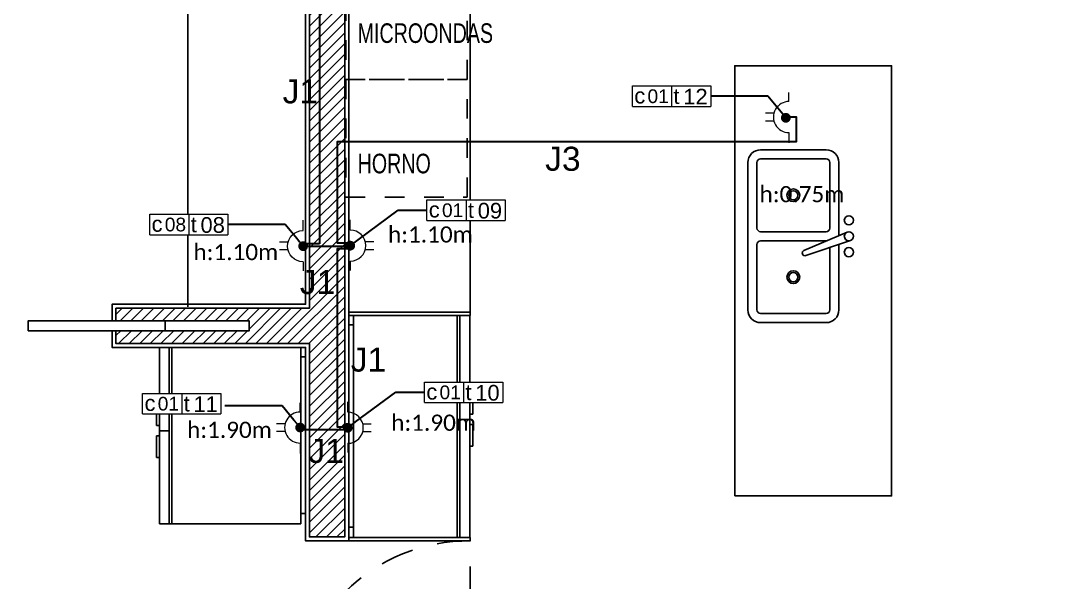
# Model space of a CAD drawing. Header units: millimetres. Extents: x 430 to 1353, y -204 to 152.
# Drawn here: x 645.2 to 650.53, y 4 to 6.86 of the extents above; entities that cross this region are included whole.
import ezdxf
from ezdxf import colors
from ezdxf.entities.mleader import LeaderData, LeaderLine
from ezdxf.math import Vec2, Vec3

# ---------------------------------------------------------------- set-up
doc = ezdxf.new("R2010")
doc.units = ezdxf.units.MM
doc.linetypes.add('DASHED', pattern=[0.3, 0.17, -0.13])
doc.linetypes.add('HIDDENX3', pattern=[0.15, 0.1, -0.05])
doc.layers.get('0').update_dxf_attribs({"color": 250})
for name, color, linetype in [('AR - Carpinteria', 252, 'Continuous'), ('AR - Equipamiento Fijo', 252, 'Continuous'), ('AR - Ht', 252, 'Continuous'), ('AR - Proyeccion', 252, 'DASHED'), ('AR - Vista 05', 252, 'Continuous'), ('AR - Vista 4', 252, 'Continuous'), ('ER-AA', 252, 'HIDDENX3')]:
    doc.layers.add(name, color=color, linetype=linetype)
for name, color, linetype, lineweight in [('ND-Cotas', 252, 'Continuous', 9), ('ND-texto', 251, 'Continuous', 15), ('ND-TUG-C1', 112, 'Continuous', 30), ('ND-TUG_Boca', 160, 'Continuous', 9)]:
    doc.layers.add(name, color=color, linetype=linetype, lineweight=lineweight)
doc.styles.add('50-TXT', font='GOTHIC.TTF', dxfattribs={"width": 0.75, "height": 0.1})
doc.styles.add('Arial', font='arial.ttf')
doc.styles.add('IMPLANTACION', font='arial.ttf', dxfattribs={"height": 0.3})
doc.styles.get("Standard").update_dxf_attribs({"font": 'arial.ttf'})

# ---------------------------------------------------------------- blocks, each defined once
blk = doc.blocks.new('Toma_doble')
for p, q in [((-0.0208, 0.1066), (-0.0208, 0.1501)), ((0.0192, 0.1071), (0.0192, 0.1501)), ((-0.0794, 0.03), (-0.1322, 0.03)), ((0.0794, 0.03), (0.126, 0.03))]:
    blk.add_line(p, q)
blk.add_arc((0, 0.03), 0.0794, 360, 180)
blk = doc.blocks.new('_Dot')
at = {"color": 0, "linetype": 'ByBlock', "lineweight": -2}
blk.add_line((-0.5, 0), (-1, 0), dxfattribs=at)
at = {"color": 0, "linetype": 'ByBlock', "const_width": 0.5}
blk.add_lwpolyline([(-0.25, 0, 1), (0.25, 0, 1)], format="xyb", close=True, dxfattribs=at)
blk = doc.blocks.new('Nomenclatura toma 10 A')
at = {"lineweight": 9}
blk.add_lwpolyline([(0, 0.0522), (0.3993, 0.0522), (0.3993, -0.0522), (0, -0.0522)], close=True, dxfattribs=at)
blk.add_wipeout([(0, 0.0522), (0.3993, 0.0522), (0.3993, -0.0522), (0, -0.0522)], dxfattribs=at)
for p, q in [((0, -0.0522), (0, 0.0522)), ((0, 0.0522), (0.3993, 0.0522)), ((0.1996, 0.0522), (0.1996, -0.0522)), ((0.1996, 0.0522), (0.1996, -0.0522)), ((0.3993, 0.0522), (0.3993, -0.0522)), ((0, -0.0522), (0.3993, -0.0522)), ((0, -0.0522), (0.3993, -0.0522))]:
    blk.add_line(p, q, dxfattribs=at)
at = {"lineweight": 9, "style": 'IMPLANTACION'}
for s, p in [('c', (0.0097, -0.0373)), ('t', (0.2092, -0.0399))]:
    blk.add_text(s, height=0.08, dxfattribs=at).set_placement(p)
for p, height in [((0.0769, -0.0353), 0.07), ((0.2594, -0.0426), 0.08)]:
    blk.add_attdef('00', p, '', height=height, dxfattribs=at)
blk = doc.blocks.new('Tarja-p07')
for p, q in [((0.405, 0.63), (-0.405, 0.63)), ((-0.475, 0.56), (-0.475, 0.2)), ((0.475, 0.2), (0.475, 0.56)), ((-0.1063, 0.3118), (-0.0237, 0.067)), ((-0.0789, 0.3223), (0.023, 0.0849)), ((-0.405, 0.13), (-0.0449, 0.13)), ((0.0036, 0.13), (0.405, 0.13))]:
    blk.add_line(p, q)
for points in [[(-0.0252, 0.1972, 0.035735), (-0.025, 0.2), (-0.025, 0.56, 0.414214), (-0.045, 0.58), (-0.405, 0.58, 0.414214), (-0.425, 0.56)], [(-0.425, 0.56), (-0.425, 0.2, 0.414214), (-0.405, 0.18), (-0.0618, 0.18, 0.414214)]]:
    blk.add_lwpolyline(points, format="xyb")
blk.add_lwpolyline([(0.025, 0.56), (0.025, 0.2, 0.414214), (0.045, 0.18), (0.405, 0.18, 0.414214), (0.425, 0.2), (0.425, 0.56, 0.414214), (0.405, 0.58), (0.045, 0.58, 0.414214)], format="xyb", close=True)
for centre, radius in [((-0.225, 0.38), 0.035), ((-0.225, 0.38), 0.025), ((0.225, 0.38), 0.035), ((0.225, 0.38), 0.025), ((-0.0875, 0.075), 0.025), ((0, 0.075), 0.025), ((0.0875, 0.075), 0.025)]:
    blk.add_circle(centre, radius)
for centre, radius, start, end in [((-0.405, 0.56), 0.07, 90, 180), ((0.405, 0.56), 0.07, 360, 90), ((-0.0924, 0.3165), 0.0147, 23.22102, 198.6421), ((-0.405, 0.2), 0.07, 180, 270), ((-0.405, 0.2), 0.02, 180, 270), ((-0.405, 0.2), 0.02, 180, 270), ((0.405, 0.2), 0.07, 270, 360)]:
    blk.add_arc(centre, radius, start, end)
blk = doc.blocks.new('HELADERA')
for p, q in [((-0.5616, 0.7458), (-0.5616, 0.7605)), ((-0.5616, 0.7605), (-0.4513, 0.7605)), ((-0.4513, 0.7605), (-0.4513, 0.7458)), ((-0.3986, 0.7458), (-0.3986, 0.7605)), ((-0.3986, 0.7605), (-0.2883, 0.7605)), ((-0.2883, 0.7605), (-0.2883, 0.7458)), ((-0.85, 0.7458), (-0.85, 0.6953)), ((-0.85, 0.7458), (0.05, 0.7458)), ((-0.85, 0.7458), (-0.85, 0.0238)), ((-0.85, 0.6953), (0.05, 0.6953)), ((-0.425, 0.7458), (-0.425, 0.6953)), ((0.05, 0.7458), (0.05, 0.0238)), ((-0.85, 0.6819), (0.05, 0.6819)), ((-0.85, 0.0238), (0.05, 0.0238)), ((-0.8022, 0.0238), (-0.8022, 0)), ((-0.002, 0), (-0.8022, 0)), ((-0.002, 0.0238), (-0.002, 0))]:
    blk.add_line(p, q)
blk = doc.blocks.new('heladera2')
for p, q in [((0, -0.5521), (0, 0.4801)), ((0.0238, 0.4801), (0, 0.4801)), ((0.0238, 0.5279), (0.0238, -0.6041)), ((0.6168, 0.5279), (0.0238, 0.5279)), ((0.5542, 0.5279), (0.5542, -0.6041)), ((0.5676, 0.5279), (0.5676, -0.6041)), ((0.618, 0.5279), (0.5676, 0.5279)), ((0.618, 0.5279), (0.618, -0.6041)), ((0.618, 0.1344), (0.6328, 0.1344)), ((0.6328, 0.1344), (0.6328, 0.0242)), ((0.6328, 0.0242), (0.618, 0.0242)), ((0.618, -0.0021), (0.5676, -0.0021)), ((0.618, -0.0285), (0.6328, -0.0285)), ((0.6328, -0.0285), (0.6328, -0.1388)), ((0.6328, -0.1388), (0.618, -0.1388)), ((0.0238, -0.5521), (0, -0.5521)), ((0.6168, -0.6041), (0.0238, -0.6041))]:
    blk.add_line(p, q)
blk = doc.blocks.new('PLANTA BAJA')
at = {"layer": 'AR - Ht', "true_color": 0x383838, "transparency": 33554610}
h = blk.add_hatch(dxfattribs=at)
h.set_pattern_fill('ANSI31', color=250, scale=0.012)
h.set_pattern_definition([(45, (-605.2518, -51.777135), (-0.0269407684, 0.0269407684), [])])
h.paths.add_polyline_path([(23.605, 24.735), (23.425, 24.735), (23.425, 24.69), (22.52, 24.69), (22.52, 24.6304), (22.7591, 24.6304), (22.7591, 24.5804), (22.52, 24.5804), (22.52, 24.52), (23.425, 24.52), (23.425, 24.45), (23.605, 24.45)])
h.paths.add_polyline_path([(18.205, 30.805), (18.025, 30.805), (18.025, 30.625), (18.205, 30.625)])
h.paths.add_polyline_path([(0.205, 16.225), (1.215, 16.225), (1.215, 16.405), (0.025, 16.405), (0.025, 10.52), (0.205, 10.52), (0.205, 11.8904), (0.205, 13.0025), (1.1975, 13.0025), (1.1975, 13.0679), (0.5175, 13.0679), (0.5175, 13.1179), (1.1975, 13.1179), (1.1975, 13.1825), (0.205, 13.1825), (0.205, 14.9569), (0.82, 14.9569), (0.82, 15.0769), (0.205, 15.0769)])
h.paths.add_polyline_path([(4.45, 16.405), (2.165, 16.405), (2.165, 16.225), (3.625, 16.225), (3.625, 13.1825), (2.6375, 13.1825), (2.6375, 13.1179), (3.3175, 13.1179), (3.3175, 13.0679), (2.6375, 13.0679), (2.6375, 13.0025), (3.625, 13.0025), (3.625, 12.015), (3.805, 12.015), (3.805, 16.225), (4.45, 16.225)])
h.paths.add_polyline_path([(7.455, 16.405), (5.5, 16.405), (5.5, 16.225), (7.455, 16.225)])
h.paths.add_polyline_path([(7.34, 11.005), (3.805, 11.005), (3.805, 11.075), (3.625, 11.075), (3.625, 10.825), (4.155, 10.825), (4.155, 8.47), (3.625, 8.47), (3.625, 8.35), (4.275, 8.35), (4.275, 10.825), (7.22, 10.825), (7.22, 7.405), (7.225, 7.405), (7.225, 0.025), (7.405, 0.025), (7.405, 7.225), (7.475, 7.225), (7.475, 7.405), (7.34, 7.405)])
h.paths.add_polyline_path([(3.805, 7.405), (2.615, 7.405), (2.615, 7.8154), (2.495, 7.8154), (2.495, 7.405), (0.205, 7.405), (0.205, 7.96), (0.025, 7.96), (0.025, 0.025), (0.205, 0.025), (0.205, 7.225), (3.805, 7.225)])
h.paths.add_polyline_path([(11.69, 7.405), (9.89, 7.405), (9.725, 7.405), (9.725, 7.225), (11.69, 7.225)])
h.paths.add_polyline_path([(14.62, 11.005), (10.81, 11.005), (10.81, 10.825), (14.62, 10.825)])
h.paths.add_polyline_path([(18.225, 11.005), (15.875, 11.005), (15.875, 10.825), (18.055, 10.825), (18.055, 9.505), (17.475, 9.505), (17.475, 9.175), (17.215, 9.175), (17.215, 9.055), (18.055, 9.055), (18.055, 7.405), (17.47, 7.405), (17.47, 7.225), (18.035, 7.225), (18.195, 7.225), (18.22, 7.225), (18.22, 7.405), (18.175, 7.405), (18.175, 10.825), (18.225, 10.825)])
h.paths.add_polyline_path([(18.055, 9.425), (18.055, 9.175), (17.555, 9.175), (17.555, 9.425)], flags=16)
h.paths.add_polyline_path([(16.42, 7.405), (16.375, 7.405), (16.375, 9.95), (16.255, 9.95), (16.255, 7.405), (13.74, 7.405), (13.74, 7.225), (14.29, 7.225), (14.29, 5.415), (14.74, 5.415), (14.74, 7.225), (16.395, 7.225), (16.42, 7.2251)])
h.paths.add_polyline_path([(23.605, 16.405), (21.57, 16.405), (21.57, 16.225), (23.425, 16.225), (23.425, 11.685), (19.375, 11.685), (19.375, 12.365), (19.255, 12.365), (19.17, 12.365), (19.17, 12.245), (19.255, 12.245), (19.255, 11.005), (19.165, 11.005), (19.165, 10.825), (19.375, 10.825), (19.375, 11.565), (23.425, 11.565), (23.425, 7.405), (21.57, 7.405), (21.57, 7.225), (23.605, 7.225)])
h.paths.add_polyline_path([(18.22, 16.405), (17.91, 16.405), (17.91, 16.225), (18.055, 16.225), (18.055, 12.25), (18.22, 12.25), (18.22, 12.36), (18.175, 12.36), (18.175, 16.225), (18.22, 16.225)])
h.paths.add_polyline_path([(21.77, 23.57), (20.7625, 23.57), (20.7625, 23.535), (21.3625, 23.535), (21.3625, 23.435), (20.7625, 23.435), (20.7625, 23.4), (21.66, 23.4), (21.66, 23.165), (21.77, 23.165)])
h.paths.add_polyline_path([(18.9175, 23.535), (19.5125, 23.535), (19.5125, 23.57), (18.215, 23.57), (18.215, 23.615), (18.025, 23.615), (18.025, 19.825), (18.23, 19.825), (18.255, 19.825), (18.255, 20.005), (18.205, 20.005), (18.205, 23.4), (19.5125, 23.4), (19.5125, 23.435), (18.9175, 23.435)])
h.paths.add_polyline_path([(23.605, 30.805), (23.355, 30.805), (23.355, 30.625), (23.425, 30.625), (23.425, 26.15), (21.66, 26.15), (21.66, 24.52), (21.77, 24.52), (21.77, 26.04), (23.425, 26.04), (23.425, 25.785), (23.605, 25.785)])
h.paths.add_polyline_path([(3.825, 20.005), (2.3749, 20.005), (2.3749, 20.055), (2.265, 20.055), (2.265, 20.005), (0.205, 20.005), (0.205, 20.055), (0.025, 20.055), (0.025, 19.825), (3.825, 19.825)])
h.paths.add_polyline_path([(5.605, 23.61), (5.425, 23.61), (5.425, 20.005), (5.375, 20.005), (5.375, 19.825), (5.4, 19.825), (5.605, 19.825)])
h.paths.add_polyline_path([(5.605, 30.805), (5.425, 30.805), (5.425, 30.625), (5.605, 30.625)])
h.paths.add_polyline_path([(0.21, 21.41), (0.21, 21.66), (0.36, 21.66), (0.36, 21.41)], flags=16)
h.paths.add_polyline_path([(0.435, 21.66), (2.2649, 21.66), (2.2649, 20.905), (2.3749, 20.905), (2.3749, 21.66), (4.055, 21.66), (4.055, 20.96), (4.165, 20.96), (4.165, 21.635), (4.165, 22.685), (4.015, 22.685), (4.015, 21.77), (1.965, 21.77), (1.965, 22.685), (1.815, 22.685), (1.815, 21.77), (0.42, 21.77), (0.205, 21.77), (0.205, 30.625), (0.275, 30.625), (0.275, 30.805), (0.23, 30.805), (0.025, 30.805), (0.025, 21.085), (0.205, 21.085), (0.205, 21.335), (0.435, 21.335)])
h.paths.add_polyline_path([(1.995, 8.7404), (1.995, 9.055), (2.445, 9.055), (2.445, 8.7404)], flags=16)
h.paths.add_polyline_path([(2.615, 9.035), (2.615, 9.175), (0.205, 9.175), (0.205, 9.47), (0.025, 9.47), (0.025, 9.035), (0.025, 9.01), (0.205, 9.01), (0.205, 9.055), (1.915, 9.055), (1.915, 8.6604), (2.615, 8.6604)])
h.paths.add_polyline_path([(23.425, 21.935), (23.17, 21.935), (23.17, 22.09), (23.425, 22.09)], flags=16)
h.paths.add_polyline_path([(23.605, 23.4), (23.425, 23.4), (23.425, 23.335), (22.62, 23.335), (22.62, 23.2754), (22.8591, 23.2754), (22.8591, 23.2254), (22.62, 23.2254), (22.62, 23.165), (23.425, 23.165), (23.425, 22.165), (23.095, 22.165), (23.095, 21.935), (21.795, 21.935), (21.66, 21.935), (21.66, 21.865), (21.795, 21.865), (23.425, 21.865), (23.425, 20.005), (21.77, 20.005), (21.77, 21.115), (21.66, 21.115), (21.66, 20.005), (21.605, 20.005), (21.605, 19.825), (21.64, 19.825), (23.605, 19.825)])
at = {"layer": 'AR - Carpinteria'}
blk.add_lwpolyline([(2.1889, 13.0679), (2.8889, 13.0679), (2.8889, 13.1179), (2.1889, 13.1179)], close=True, dxfattribs=at)
at = {"layer": 'AR - Equipamiento Fijo'}
for p, q in [((3.005, 13.19), (3.005, 16.2)), ((4.445, 13.163), (4.445, 16.2))]:
    blk.add_line(p, q, dxfattribs=at)
blk.add_lwpolyline([(5.795, 12.225), (6.595, 12.225), (6.595, 14.42), (5.795, 14.42)], close=True, dxfattribs=at)
at = {"layer": 'AR - Proyeccion', "color": 8}
blk.add_line((4.445, 11.095), (4.445, 12.013), dxfattribs=at)
blk.add_arc((4.436, 11.104), 0.8911, 89.3464, 180.5787, dxfattribs=at)
at = {"layer": 'AR - Vista 05'}
for p, q in [((3.825, 13.163), (4.445, 13.163)), ((4.445, 13.163), (4.445, 13.145)), ((3.825, 13.145), (4.4438, 13.145)), ((3.605, 12.9825), (3.605, 11.995)), ((3.825, 12.013), (4.445, 12.013)), ((3.825, 11.995), (4.4438, 11.995)), ((4.445, 12.013), (4.445, 11.995))]:
    blk.add_line(p, q, dxfattribs=at)
blk.add_lwpolyline([(2.6175, 13.0679), (2.6175, 12.9825), (3.605, 12.9825), (3.605, 11.995), (3.825, 11.995), (3.825, 16.2), (4.475, 16.2), (4.475, 16.43), (2.14, 16.43), (2.14, 16.2), (3.605, 16.2), (3.605, 13.2025), (2.6175, 13.2025), (2.6175, 13.1179)], dxfattribs=at)
at = {"layer": 'AR - Vista 4'}
for points in [[(2.6375, 13.0679), (2.6375, 13.0025), (3.625, 13.0025), (3.625, 12.015), (3.805, 12.015), (3.805, 16.225), (4.45, 16.225), (4.45, 16.405), (2.165, 16.405), (2.165, 16.225), (3.625, 16.225), (3.625, 13.1825), (2.6375, 13.1825), (2.6375, 13.1179)], [(2.6375, 13.1179), (3.3175, 13.1179), (3.3175, 13.0679), (2.6375, 13.0679)]]:
    blk.add_lwpolyline(points, dxfattribs=at)
at = {"layer": 'AR - Equipamiento Fijo', "xscale": 0.9286074381064684, "yscale": 0.9286074381064684, "zscale": 0.9286074381064684, "rotation": 90}
blk.add_blockref('Tarja-p07', (6.4465, 13.55), dxfattribs=at)
at = {"layer": 'AR - Equipamiento Fijo', "xscale": -1.000000000000011, "rotation": 90}
blk.add_blockref('HELADERA', (3.605, 12.1325), dxfattribs=at)
at = {"layer": 'AR - Vista 05'}
blk.add_blockref('heladera2', (3.825, 12.6171), dxfattribs=at)

msp = doc.modelspace()

# ---------------------------------------------------------------- linework, layer by layer
at = {"layer": 'ER-AA'}
msp.add_line((646.8592, 6.562), (647.4792, 6.562), dxfattribs=at)
msp.add_lwpolyline([(646.8592, 6.562), (647.4792, 6.562), (647.4792, 7.162), (646.8592, 7.162), (646.8592, 6.562)], dxfattribs=at)
at = {"layer": 'ND-TUG-C1'}
for p, q in [((646.6302, 5.7108), (646.8748, 5.7108)), ((646.6269, 4.7752), (646.8669, 4.7752))]:
    msp.add_line(p, q, dxfattribs=at)
for points in [[(646.6559, 7.2936), (646.7263, 7.2936), (646.7263, 5.7226)], [(646.7263, 5.7226), (646.6523, 5.7226)], [(646.8866, 5.6975), (646.816, 5.6975), (646.816, 4.7896), (646.8659, 4.7896)]]:
    msp.add_lwpolyline(points, dxfattribs=at)

# ---------------------------------------------------------------- block references
at = {"layer": 'AR - Vista 05'}
msp.add_blockref('PLANTA BAJA', (643.0495, -7.788), dxfattribs=at)
at = {"layer": 'ND-TUG_Boca'}
for p, rotation in [((649.1508, 6.3702), 89.99999999999999), ((646.8523, 5.7139), 270), ((646.6569, 4.7855), 89.99999999999999), ((646.8397, 4.7845), 270)]:
    msp.add_blockref('Toma_doble', p, dxfattribs=dict(at, rotation=rotation))
at = {"layer": 'ND-TUG_Boca', "xscale": -1, "rotation": 90}
msp.add_blockref('Toma_doble', (646.672, 5.7114), dxfattribs=at)

# ---------------------------------------------------------------- texts
at = {"layer": 'ER-AA', "style": '50-TXT', "width": 0.75}
for s, p in [('MICROONDAS', (646.9201, 6.7485)), ('HORNO', (646.9201, 6.083))]:
    msp.add_text(s, height=0.1, dxfattribs=at).set_placement(p)
at = {"layer": 'ND-Cotas', "char_height": 0.09, "attachment_point": 1, "rotation": 0.0046}
for s, insert in [('{\\fCalibri|b0|i0|c0|p34;\\H0.91667x;h:0.75m}', (648.9707, 6.018)), ('{\\fCalibri|b0|i0|c0|p34;\\H0.91667x;h:1.10m}', (646.0824, 5.7225)), ('{\\fCalibri|b0|i0|c0|p34;\\H0.91667x;h:1.90m}', (647.0913, 4.8516)), ('{\\fCalibri|b0|i0|c0|p34;\\H0.91667x;h:1.90m}', (646.05, 4.8152))]:
    msp.add_mtext_dynamic_manual_height_columns(s, width=0.67411, gutter_width=10.291, heights=[0.1264], dxfattribs=dict(at, insert=insert))
at = {"layer": 'ND-texto', "style": 'Arial'}
for s, p in [('J1', (646.5375, 6.4398)), ('J3', (647.8768, 6.096)), ('J1', (646.6251, 5.4667)), ('J1', (646.8849, 5.0711)), ('J1', (646.6688, 4.6049))]:
    msp.add_text(s, height=0.12266, dxfattribs=at).set_placement(p)

# ---------------------------------------------------------------- leaders
at = {"layer": 'ND-TUG-C1', "lineweight": 9}
ml = msp.add_multileader_mtext('Standard', dxfattribs=at)
ml.set_content('')
ml.set_leader_properties(color=256, linetype='ByLayer', lineweight=-1)
ml.set_arrow_properties(name='DOT')
ml.build(insert=Vec2(0, 0))
ml.multileader.update_dxf_attribs({"dogleg_length": 0.1458, "arrow_head_size": 0.05})
ctx = ml.context
ctx.base_point, ctx.char_height, ctx.arrow_head_size, ctx.landing_gap_size, ctx.plane_origin = Vec3(648.7213, 6.4768), 0.25, 0.05, 0.09, Vec3(649.2808, 6.4806)
ctx.attachment_type = 1
notes = []
notes.append((ctx, [(0, (1, 1, 0), (649.0128, 6.4768), (-1, 0), 0.2915, [(0, [(649.1048, 6.3663)], 0, [])])]))
ctx.mtext, ml.multileader.dxf.content_type = None, 0
ml = msp.add_multileader_mtext('Standard', dxfattribs=at)
ml.set_content('')
ml.set_leader_properties(color=256, linetype='ByLayer', lineweight=-1)
ml.set_arrow_properties(name='DOT')
ml.build(insert=Vec2(0, 0))
ml.multileader.update_dxf_attribs({"dogleg_length": 0.1458, "arrow_head_size": 0.05})
ctx = ml.context
ctx.base_point, ctx.char_height, ctx.arrow_head_size, ctx.landing_gap_size, ctx.plane_origin = Vec3(647.2734, 5.895), 0.25, 0.05, 0.09, Vec3(648.2354, 5.8937)
ctx.attachment_type = 1
notes.append((ctx, [(1, (1, 1, 0), (647.1276, 5.895), (1, 0), 0.1458, [(0, [(646.8823, 5.7139)], 0, [])])]))
ctx.mtext, ml.multileader.dxf.content_type = None, 0
ml = msp.add_multileader_mtext('Standard', dxfattribs=at)
ml.set_content('')
ml.set_leader_properties(color=256, linetype='ByLayer', lineweight=-1)
ml.set_arrow_properties(name='DOT')
ml.build(insert=Vec2(0, 0))
ml.multileader.update_dxf_attribs({"dogleg_length": 0.1458, "arrow_head_size": 0.05})
ctx = ml.context
ctx.base_point, ctx.char_height, ctx.arrow_head_size, ctx.landing_gap_size, ctx.plane_origin = Vec3(646.2584, 5.822), 0.25, 0.05, 0.09, Vec3(646.8179, 5.8257)
ctx.attachment_type = 1
notes.append((ctx, [(0, (1, 1, 0), (646.5499, 5.822), (-1, 0), 0.2915, [(0, [(646.642, 5.7114)], 0, [])])]))
ctx.mtext, ml.multileader.dxf.content_type = None, 0
ml = msp.add_multileader_mtext('Standard', dxfattribs=at)
ml.set_content('')
ml.set_leader_properties(color=256, linetype='ByLayer', lineweight=-1)
ml.set_arrow_properties(name='DOT')
ml.build(insert=Vec2(0, 0))
ml.multileader.update_dxf_attribs({"dogleg_length": 0.1458, "arrow_head_size": 0.05})
ctx = ml.context
ctx.base_point, ctx.char_height, ctx.arrow_head_size, ctx.landing_gap_size, ctx.plane_origin = Vec3(647.2609, 4.9656), 0.25, 0.05, 0.09, Vec3(648.2229, 4.9644)
ctx.attachment_type = 1
notes.append((ctx, [(1, (1, 1, 0), (647.1151, 4.9656), (1, 0), 0.1458, [(0, [(646.8697, 4.7845)], 0, [])])]))
ctx.mtext, ml.multileader.dxf.content_type = None, 0
ml = msp.add_multileader_mtext('Standard', dxfattribs=at)
ml.set_content('')
ml.set_leader_properties(color=256, linetype='ByLayer', lineweight=-1)
ml.set_arrow_properties(name='DOT')
ml.build(insert=Vec2(0, 0))
ml.multileader.update_dxf_attribs({"dogleg_length": 0.1458, "arrow_head_size": 0.05})
ctx = ml.context
ctx.base_point, ctx.char_height, ctx.arrow_head_size, ctx.landing_gap_size, ctx.plane_origin = Vec3(646.2434, 4.896), 0.25, 0.05, 0.09, Vec3(646.8029, 4.8998)
ctx.attachment_type = 1
notes.append((ctx, [(0, (1, 1, 0), (646.5349, 4.896), (-1, 0), 0.2915, [(0, [(646.6269, 4.7855)], 0, [])])]))
ctx.mtext, ml.multileader.dxf.content_type = None, 0
for ctx, leaders in notes:
    for number, flags, end, landing, length, lines in leaders:
        leader = LeaderData()
        leader.index, (leader.has_last_leader_line, leader.has_dogleg_vector, leader.attachment_direction) = number, flags
        leader.last_leader_point, leader.dogleg_vector, leader.dogleg_length = Vec3(end), Vec3(landing), length
        for number, points, colour, breaks in lines:
            line = LeaderLine()
            line.index, line.vertices, line.color, line.breaks = number, Vec3.list(points), colors.encode_raw_color(colour), breaks
            leader.lines.append(line)
        ctx.leaders.append(leader)

# ---------------------------------------------------------------- next in the draw order: block references
ref = msp.add_blockref('Nomenclatura toma 10 A', (648.322, 6.4768), dxfattribs=at)
ref.add_attrib('00', '01', (648.3989, 6.4415), dxfattribs={"layer": '0', "lineweight": 9, "height": 0.07, "style": 'IMPLANTACION'})
ref.add_attrib('00', '12', (648.5814, 6.4343), dxfattribs={"layer": '0', "lineweight": 9, "height": 0.08, "style": 'IMPLANTACION'})
ref = msp.add_blockref('Nomenclatura toma 10 A', (647.2734, 5.895), dxfattribs=at)
ref.add_attrib('00', '01', (647.3504, 5.8597), dxfattribs={"layer": '0', "lineweight": 9, "height": 0.07, "style": 'IMPLANTACION'})
ref.add_attrib('00', '09', (647.5328, 5.8524), dxfattribs={"layer": '0', "lineweight": 9, "height": 0.08, "style": 'IMPLANTACION'})
ref = msp.add_blockref('Nomenclatura toma 10 A', (645.8592, 5.822), dxfattribs=at)
ref.add_attrib('00', '08', (645.9361, 5.7867), dxfattribs={"layer": '0', "lineweight": 9, "height": 0.07, "style": 'IMPLANTACION'})
ref.add_attrib('00', '08', (646.1185, 5.7794), dxfattribs={"layer": '0', "lineweight": 9, "height": 0.08, "style": 'IMPLANTACION'})
ref = msp.add_blockref('Nomenclatura toma 10 A', (647.2609, 4.9656), dxfattribs=at)
ref.add_attrib('00', '01', (647.3378, 4.9303), dxfattribs={"layer": '0', "lineweight": 9, "height": 0.07, "style": 'IMPLANTACION'})
ref.add_attrib('00', '10', (647.5202, 4.923), dxfattribs={"layer": '0', "lineweight": 9, "height": 0.08, "style": 'IMPLANTACION'})
ref = msp.add_blockref('Nomenclatura toma 10 A', (645.8232, 4.9077), dxfattribs=at)
ref.add_attrib('00', '01', (645.9001, 4.8724), dxfattribs={"layer": '0', "lineweight": 9, "height": 0.07, "style": 'IMPLANTACION'})
ref.add_attrib('00', '11', (646.0825, 4.8651), dxfattribs={"layer": '0', "lineweight": 9, "height": 0.08, "style": 'IMPLANTACION'})

# ---------------------------------------------------------------- next in the draw order: linework, layer by layer
at = {"layer": 'ER-AA'}
msp.add_line((646.8592, 5.962), (647.4792, 5.962), dxfattribs=at)
msp.add_lwpolyline([(646.8592, 5.962), (647.4792, 5.962), (647.4792, 6.562), (646.8592, 6.562), (646.8592, 5.962)], dxfattribs=at)
at = {"layer": 'ND-TUG-C1'}
msp.add_lwpolyline([(646.88, 5.726), (646.8174, 5.726), (646.8174, 6.2452), (649.1588, 6.2452), (649.1588, 6.3694), (649.1246, 6.3694)], dxfattribs=at)

# ---------------------------------------------------------------- next in the draw order: texts
at = {"layer": 'ND-Cotas', "insert": (647.0751, 5.8123), "char_height": 0.09, "attachment_point": 1, "rotation": 0.0046}
msp.add_mtext_dynamic_manual_height_columns('{\\fCalibri|b0|i0|c0|p34;\\H0.91667x;h:1.10m}', width=0.67411, gutter_width=10.291, heights=[0.1264], dxfattribs=at)

doc.saveas('drawing.dxf')
